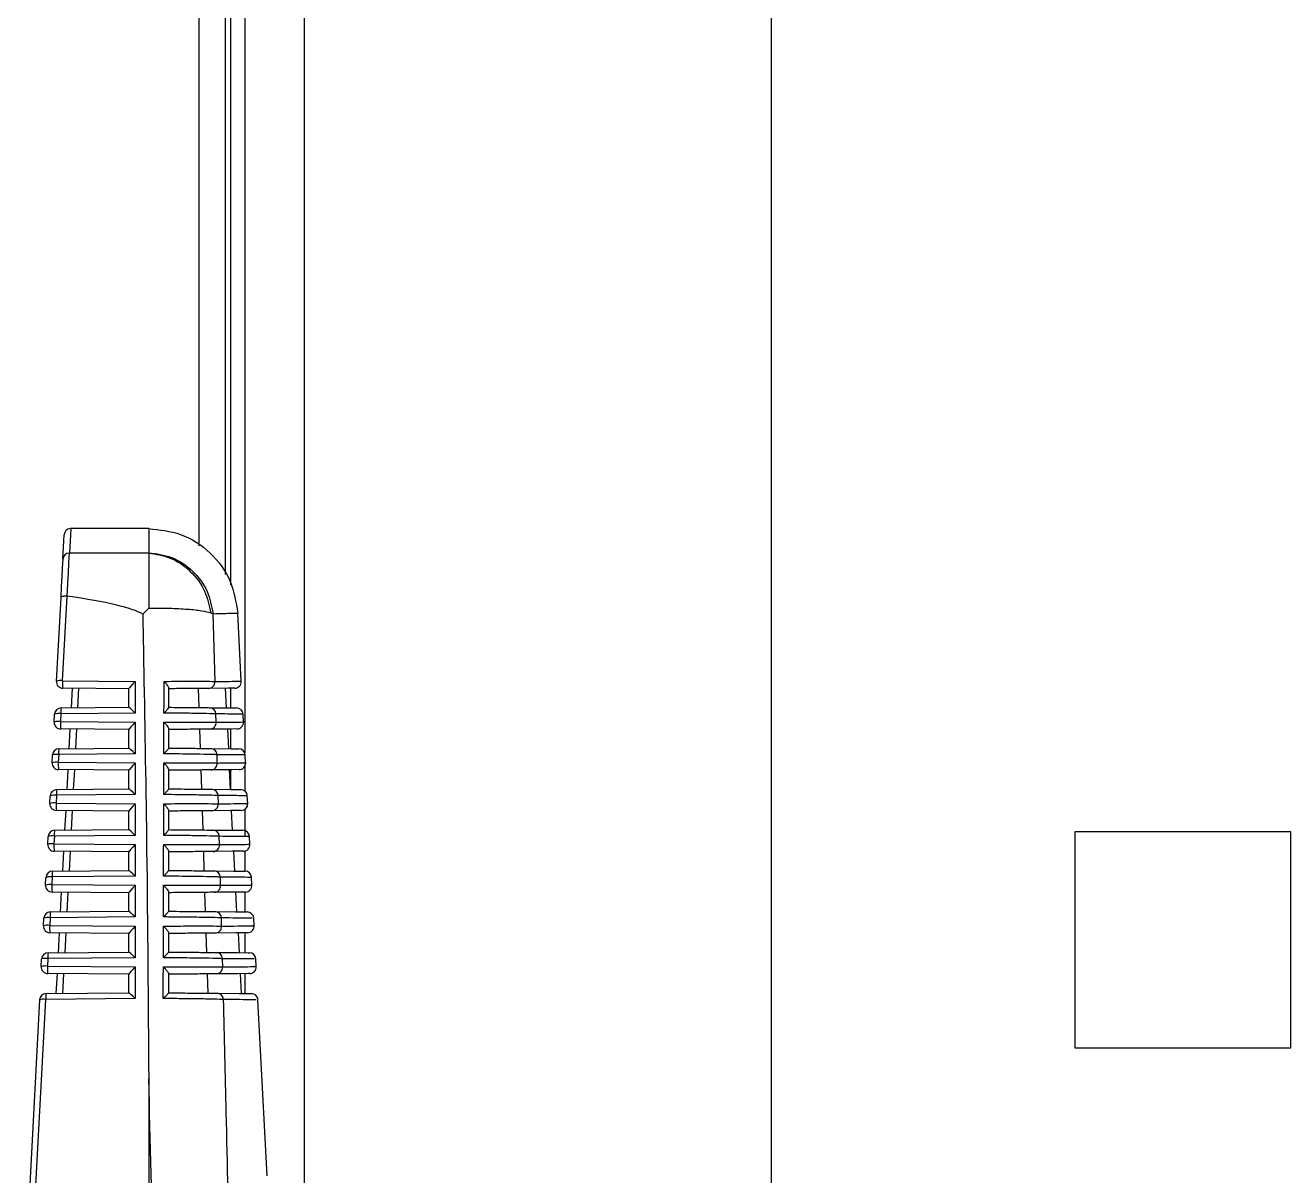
# Model space of a CAD drawing. Extents: x 7 to 135, y 1 to 99.
# Drawn here: x 98.144 to 100.067, y 49.351 to 51.1 of the extents above; entities that cross this region are included whole.
import ezdxf

# ---------------------------------------------------------------- set-up
doc = ezdxf.new("R2010")
doc.units = 0
doc.header["$MEASUREMENT"] = 0
doc.layers.add('OBJECT', color=7, linetype='CONTINUOUS')

msp = doc.modelspace()

# ---------------------------------------------------------------- linework, layer by layer
at = {"layer": 'OBJECT'}
for p, q in [((98.4081, 54.91), (98.4081, 50.3086)), ((98.4481, 54.91), (98.4481, 50.2653)), ((98.4781, 54.82), (98.4781, 49.9945)), ((98.5681, 54.82), (98.5681, 48.475)), ((98.4569, 50.2497), (98.4569, 54.466)), ((99.2781, 44.4974), (99.2781, 53.47)), ((98.3324, 50.335), (98.2134, 50.335)), ((98.332, 50.2979), (98.2114, 50.2979)), ((98.332, 50.2984), (98.332, 50.2979)), ((98.1983, 50.23), (98.1916, 50.103)), ((98.2011, 50.1037), (98.2079, 50.2324)), ((98.2079, 50.2324), (98.2082, 50.2324)), ((98.332, 50.2142), (98.3229, 50.2051)), ((98.4264, 50.207), (98.4297, 50.2056)), ((98.4327, 50.1027), (98.4297, 50.2056)), ((98.4727, 50.103), (98.4672, 50.207)), ((98.2011, 50.1037), (98.3114, 50.1028)), ((98.302, 50.0916), (98.2015, 50.0925)), ((98.2145, 50.0626), (98.2161, 50.0924)), ((98.2255, 50.0923), (98.224, 50.0627)), ((98.302, 50.0634), (98.302, 50.0918)), ((98.3114, 50.1028), (98.3114, 50.0547)), ((98.362, 50.0928), (98.362, 50.0631)), ((98.4086, 50.063), (98.4076, 50.092)), ((98.4482, 50.0924), (98.4498, 50.0626)), ((98.4569, 50.0625), (98.4569, 50.0925)), ((98.1883, 50.0411), (98.189, 50.053)), ((98.1984, 50.0537), (98.1978, 50.0417)), ((98.3114, 50.0547), (98.1984, 50.0537)), ((98.1989, 50.0625), (98.302, 50.0634)), ((98.4344, 50.0407), (98.4341, 50.0534)), ((98.4759, 50.0411), (98.4753, 50.053)), ((98.1978, 50.0417), (98.3114, 50.0408)), ((98.302, 50.0296), (98.1982, 50.0305)), ((98.2112, 50.0006), (98.2128, 50.0304)), ((98.2222, 50.0303), (98.2207, 50.0007)), ((98.302, 50.0014), (98.302, 50.0298)), ((98.3114, 50.0408), (98.3114, 49.9927)), ((98.362, 50.0308), (98.362, 50.0011)), ((98.4105, 50.0009), (98.4096, 50.03)), ((98.4515, 50.0304), (98.453, 50.0006)), ((98.4569, 50.0005), (98.4569, 50.0305)), ((98.1851, 49.9791), (98.1857, 49.991)), ((98.1952, 49.9917), (98.1945, 49.9798)), ((98.3114, 49.9927), (98.1952, 49.9917)), ((98.1956, 50.0004), (98.302, 50.0014)), ((98.4361, 49.9787), (98.4358, 49.9913)), ((98.4792, 49.9791), (98.4785, 49.991)), ((98.1945, 49.9798), (98.3114, 49.9788)), ((98.3114, 49.9788), (98.3114, 49.9307)), ((98.4781, 49.9741), (98.4781, 49.9362)), ((98.302, 49.9676), (98.195, 49.9686)), ((98.208, 49.9386), (98.2095, 49.9684)), ((98.219, 49.9683), (98.2174, 49.9386)), ((98.302, 49.9394), (98.302, 49.9678)), ((98.362, 49.9687), (98.362, 49.9392)), ((98.4125, 49.9389), (98.4116, 49.9681)), ((98.4563, 49.9384), (98.4547, 49.9686)), ((98.4569, 49.9385), (98.4569, 49.9685)), ((98.1923, 49.9384), (98.302, 49.9394)), ((98.1818, 49.9171), (98.1824, 49.9289)), ((98.1919, 49.9296), (98.1913, 49.9178)), ((98.1913, 49.9178), (98.3114, 49.9168)), ((98.3114, 49.9307), (98.1919, 49.9296)), ((98.3114, 49.9168), (98.3114, 49.8687)), ((98.4378, 49.9167), (98.4375, 49.9293)), ((98.4824, 49.9172), (98.4818, 49.929)), ((98.302, 49.9056), (98.1917, 49.9066)), ((98.2047, 49.8765), (98.2063, 49.9065)), ((98.2157, 49.9064), (98.2141, 49.8766)), ((98.302, 49.8774), (98.302, 49.9058)), ((98.362, 49.9066), (98.362, 49.8772)), ((98.4145, 49.8769), (98.4135, 49.9061)), ((98.4595, 49.8763), (98.458, 49.9066)), ((98.4781, 49.9084), (98.4781, 49.867)), ((98.1891, 49.8764), (98.302, 49.8774)), ((98.1785, 49.8551), (98.1792, 49.8669)), ((98.1886, 49.8676), (98.188, 49.8558)), ((98.188, 49.8558), (98.3114, 49.8548)), ((98.3114, 49.8687), (98.1886, 49.8676)), ((98.4395, 49.8547), (98.4392, 49.8673)), ((98.4857, 49.8552), (98.485, 49.867)), ((100.0671, 49.874), (99.7391, 49.874)), ((99.7391, 49.874), (99.7391, 49.546)), ((100.0671, 49.546), (100.0671, 49.874)), ((98.302, 49.8436), (98.1884, 49.8446)), ((98.2014, 49.8145), (98.203, 49.8445)), ((98.2124, 49.8444), (98.2109, 49.8146)), ((98.302, 49.8154), (98.302, 49.8438)), ((98.3114, 49.8548), (98.3114, 49.8067)), ((98.362, 49.8445), (98.362, 49.8152)), ((98.4164, 49.8149), (98.4155, 49.8441)), ((98.4628, 49.8143), (98.4612, 49.8447)), ((98.4781, 49.8449), (98.4781, 49.8144)), ((98.1753, 49.7932), (98.1759, 49.8049)), ((98.1853, 49.8056), (98.1847, 49.7939)), ((98.3114, 49.8067), (98.1853, 49.8056)), ((98.1858, 49.8144), (98.302, 49.8154)), ((98.4411, 49.7928), (98.4408, 49.8053)), ((98.4889, 49.7933), (98.4883, 49.805)), ((98.1847, 49.7939), (98.3114, 49.7928)), ((98.302, 49.7816), (98.1852, 49.7826)), ((98.1981, 49.7525), (98.1997, 49.7825)), ((98.2092, 49.7824), (98.2076, 49.7525)), ((98.302, 49.7534), (98.302, 49.7818)), ((98.3114, 49.7928), (98.3114, 49.7447)), ((98.362, 49.7825), (98.362, 49.7532)), ((98.4183, 49.7529), (98.4174, 49.7821)), ((98.4661, 49.7523), (98.4645, 49.7827)), ((98.4781, 49.7826), (98.4781, 49.7524)), ((98.172, 49.7312), (98.1726, 49.7429)), ((98.1821, 49.7435), (98.1815, 49.7319)), ((98.3114, 49.7447), (98.1821, 49.7435)), ((98.1825, 49.7523), (98.302, 49.7534)), ((98.4428, 49.7308), (98.4424, 49.7433)), ((98.4921, 49.7313), (98.4915, 49.743)), ((98.1815, 49.7319), (98.3114, 49.7308)), ((98.302, 49.7196), (98.1819, 49.7207)), ((98.1949, 49.6904), (98.1965, 49.7205)), ((98.2059, 49.7205), (98.2043, 49.6905)), ((98.3114, 49.7308), (98.3114, 49.6827)), ((98.362, 49.7204), (98.362, 49.6913)), ((98.4677, 49.7205), (98.4693, 49.6904)), ((98.4781, 49.7206), (98.4781, 49.6904)), ((98.302, 49.6914), (98.302, 49.7198)), ((98.4203, 49.6909), (98.4194, 49.7201)), ((98.3114, 49.6827), (98.1788, 49.6815)), ((98.1792, 49.6903), (98.302, 49.6914)), ((98.1687, 49.6692), (98.1693, 49.6808)), ((98.1788, 49.6815), (98.1782, 49.6699)), ((98.1782, 49.6699), (98.3114, 49.6688)), ((98.3114, 49.6688), (98.3114, 49.6207)), ((98.4444, 49.6688), (98.444, 49.6813)), ((98.4954, 49.6693), (98.4948, 49.681)), ((98.302, 49.6576), (98.1786, 49.6587)), ((98.1916, 49.6284), (98.1932, 49.6586)), ((98.2026, 49.6585), (98.201, 49.6285)), ((98.302, 49.6294), (98.302, 49.6578)), ((98.362, 49.6584), (98.362, 49.6293)), ((98.4222, 49.6288), (98.4213, 49.6581)), ((98.471, 49.6586), (98.4726, 49.6284)), ((98.4781, 49.6586), (98.4781, 49.6284)), ((98.176, 49.6283), (98.302, 49.6294)), ((98.1661, 49.6188), (98.1445, 49.21)), ((98.1539, 49.211), (98.1755, 49.6195)), ((98.3114, 49.6207), (98.1755, 49.6195)), ((98.5121, 49.3514), (98.498, 49.619)), ((99.7391, 49.546), (100.0671, 49.546)), ((98.332, 49.4986), (98.332, 49.2101))]:
    msp.add_line(p, q, dxfattribs=at)
at = {"layer": 'OBJECT', "flags": 128}
for points in [[(98.2014, 50.2886), (98.2029, 50.3163), (98.2034, 50.3255)], [(98.2134, 50.335), (98.2129, 50.3257), (98.2114, 50.2979)], [(98.2082, 50.2324), (98.2092, 50.2516), (98.21, 50.2682), (98.2106, 50.2818), (98.2111, 50.2918), (98.2114, 50.2979)], [(98.2014, 50.2886), (98.2011, 50.2832), (98.2007, 50.2742), (98.2, 50.2621), (98.1992, 50.2472), (98.1983, 50.23)], [(98.4628, 50.0925), (98.4628, 50.0925), (98.4528, 50.0924), (98.423, 50.0922)], [(98.4243, 50.0628), (98.4551, 50.0626), (98.4654, 50.0625)], [(98.466, 50.0305), (98.466, 50.0305), (98.4557, 50.0304), (98.4247, 50.0302)], [(98.4261, 50.0008), (98.458, 50.0005), (98.4686, 50.0004)], [(98.4693, 49.9686), (98.4693, 49.9686), (98.4585, 49.9685), (98.4264, 49.9682)], [(98.4278, 49.9388), (98.456, 49.9386), (98.4701, 49.9384), (98.4719, 49.9384)], [(98.4725, 49.9066), (98.4707, 49.9066), (98.4565, 49.9064), (98.4281, 49.9062)], [(98.4295, 49.8768), (98.4587, 49.8765), (98.4733, 49.8764), (98.4751, 49.8764)], [(98.4758, 49.8446), (98.4739, 49.8446), (98.4592, 49.8445), (98.4298, 49.8442)], [(98.4311, 49.8148), (98.4613, 49.8145), (98.4765, 49.8144), (98.4784, 49.8144)], [(98.479, 49.7826), (98.4771, 49.7826), (98.4619, 49.7825), (98.4315, 49.7822)], [(98.4328, 49.7528), (98.464, 49.7525), (98.4797, 49.7523), (98.4816, 49.7523)], [(98.4823, 49.7207), (98.4803, 49.7207), (98.4645, 49.7205), (98.4331, 49.7202)], [(98.4344, 49.6907), (98.4667, 49.6905), (98.4829, 49.6903), (98.4849, 49.6903)], [(98.4855, 49.6587), (98.4835, 49.6587), (98.4672, 49.6585), (98.4347, 49.6583)], [(98.4359, 49.6287), (98.4693, 49.6284), (98.486, 49.6283), (98.4881, 49.6283)]]:
    msp.add_lwpolyline(points, dxfattribs=at)
at = {"layer": 'OBJECT'}
for centre, radius, start, end in [((98.2134, 50.325), 0.01, 93.5738, 176.9774), ((98.2113, 50.288), 0.00991, 89.4419, 176.5319), ((98.1978, 50.0836), 0.0204, 80.7212, 107.6116), ((98.2016, 50.1025), 0.01, 176.9774, 269.5), ((98.2555, 50.1002), 0.0545, 176.3176, 188.1334), ((98.4228, 50.1021), 0.00992, 271.0588, 3.4991), ((98.4627, 50.1025), 0.01, 270.5, 3.0138), ((98.199, 50.0525), 0.01, 90.5, 176.9774), ((98.1952, 50.0336), 0.0204, 80.7187, 107.6212), ((98.2394, 50.0561), 0.041, 171.0078, 183.3094), ((98.4242, 50.0529), 0.0099, 2.4173, 88.9945), ((98.4653, 50.0525), 0.01, 3.243, 89.5), ((98.1945, 50.0216), 0.0204, 80.717, 107.6229), ((98.1983, 50.0405), 0.01, 176.9774, 269.5), ((98.2522, 50.0382), 0.0545, 176.3187, 188.132), ((98.4245, 50.0401), 0.00992, 271.078, 3.5178), ((98.4659, 50.0405), 0.01, 270.5, 3.3196), ((98.1957, 49.9904), 0.01, 90.5, 176.9774), ((98.1919, 49.9715), 0.0204, 80.7187, 107.6212), ((98.2361, 49.994), 0.041, 170.9923, 183.3176), ((98.4259, 49.9909), 0.00989, 2.3913, 88.9789), ((98.4686, 49.9904), 0.01, 3.6197, 89.5), ((98.1913, 49.9596), 0.0204, 80.7355, 107.6044), ((98.1951, 49.9786), 0.01, 176.9774, 269.5), ((98.249, 49.9763), 0.0545, 176.3208, 188.1359), ((98.4262, 49.9781), 0.00991, 271.0973, 3.5365), ((98.4692, 49.9786), 0.01, 270.5, 3.6897), ((98.1924, 49.9284), 0.01, 90.5, 176.9774), ((98.2328, 49.932), 0.041, 170.9979, 183.312), ((98.4276, 49.9289), 0.00989, 2.3689, 88.9598), ((98.4718, 49.9284), 0.01, 3.9957, 89.5), ((98.188, 49.8977), 0.0204, 80.72, 107.6133), ((98.1918, 49.9166), 0.01, 176.9774, 269.5), ((98.1886, 49.9095), 0.0204, 80.7229, 107.6098), ((98.2457, 49.9143), 0.0545, 176.3206, 188.1364), ((98.4279, 49.9161), 0.00991, 271.1216, 3.5536), ((98.4724, 49.9166), 0.01, 270.5, 4.0714), ((98.1891, 49.8664), 0.01, 90.5, 176.9774), ((98.2295, 49.87), 0.041, 170.9973, 183.3123), ((98.4293, 49.8669), 0.00988, 2.3512, 88.9393), ((98.4751, 49.8664), 0.01, 4.3711, 89.5), ((98.1847, 49.8357), 0.0204, 80.717, 107.6229), ((98.1885, 49.8546), 0.01, 176.9774, 269.5), ((98.1853, 49.8475), 0.0204, 80.7325, 107.6078), ((98.2424, 49.8523), 0.0545, 176.3187, 188.132), ((98.4757, 49.8546), 0.01, 270.5, 4.4464), ((98.4296, 49.8541), 0.00991, 271.1444, 3.5723), ((98.1859, 49.8044), 0.01, 90.5, 176.9774), ((98.1821, 49.7855), 0.0204, 80.7171, 107.6233), ((98.2263, 49.8079), 0.041, 171.001, 183.3086), ((98.4309, 49.8049), 0.00988, 2.3287, 88.9202), ((98.4783, 49.8044), 0.01, 4.7459, 89.5), ((98.1852, 49.7926), 0.01, 176.9774, 269.5), ((98.1814, 49.7737), 0.0204, 80.7337, 107.6061), ((98.2391, 49.7904), 0.0545, 176.3178, 188.1329), ((98.4313, 49.7921), 0.00991, 271.1702, 3.5845), ((98.4789, 49.7926), 0.01, 270.5, 4.7997), ((98.1826, 49.7423), 0.01, 90.5, 176.9774), ((98.1788, 49.7234), 0.0204, 80.717, 107.6229), ((98.223, 49.7459), 0.041, 170.996, 183.3215), ((98.4326, 49.7429), 0.00988, 2.3077, 88.9031), ((98.4816, 49.7423), 0.01, 5.1202, 89.5), ((98.1782, 49.7118), 0.0204, 80.7187, 107.6212), ((98.182, 49.7307), 0.01, 176.9774, 269.5), ((98.2359, 49.7284), 0.0545, 176.3206, 188.1364), ((98.4329, 49.7301), 0.0099, 271.1864, 3.6099), ((98.4822, 49.7307), 0.01, 270.5, 5.1668), ((98.1793, 49.6803), 0.01, 90.5, 176.9774), ((98.1755, 49.6614), 0.0204, 80.7212, 107.6116), ((98.2197, 49.6839), 0.041, 170.9956, 183.322), ((98.4342, 49.6809), 0.00987, 2.2852, 88.8804), ((98.4848, 49.6803), 0.01, 5.4939, 89.5), ((98.1749, 49.6498), 0.0204, 80.7157, 107.6246), ((98.1787, 49.6687), 0.01, 176.9774, 269.5), ((98.2326, 49.6664), 0.0545, 176.3211, 188.1357), ((98.4345, 49.6682), 0.0099, 271.2081, 3.6297), ((98.4854, 49.6687), 0.01, 270.5, 5.5678), ((98.176, 49.6183), 0.01, 90.5, 176.9774), ((98.2164, 49.6219), 0.0409, 170.9949, 183.3223), ((98.4358, 49.6189), 0.00987, 2.2626, 88.8648), ((98.4881, 49.6183), 0.01, 5.8671, 89.5), ((98.1722, 49.5993), 0.0204, 80.7337, 107.6061)]:
    msp.add_arc(centre, radius, start, end, dxfattribs=at)
for centre, major_axis, ratio, start_param, end_param in [((96.0422, 50.1799), (2.2897, 0.0147), 0.052015, 0.088802, 0.329915), ((98.312, 50.1015), (0.00996, 0.00988), 0.087934, 1.536206, 3.054643), ((98.312, 50.0535), (0.00999, -0.00991), 0.035372, 1.658206, 3.106542), ((98.312, 50.0395), (0.00996, 0.00988), 0.087934, 1.536206, 3.054643), ((98.312, 49.9915), (0.00999, -0.00991), 0.035372, 1.658206, 3.106542), ((98.312, 49.9775), (0.00996, 0.00988), 0.087934, 1.536206, 3.054643), ((98.312, 49.9295), (0.00999, -0.00991), 0.035372, 1.658206, 3.106542), ((98.312, 49.9155), (0.00996, 0.00988), 0.087934, 1.536206, 3.054643), ((98.312, 49.8675), (0.00999, -0.00991), 0.035372, 1.658206, 3.106542), ((98.312, 49.8535), (0.00996, 0.00988), 0.087934, 1.536206, 3.054643), ((98.312, 49.8055), (0.00999, -0.00991), 0.035372, 1.658206, 3.106542), ((98.312, 49.7915), (0.00996, 0.00988), 0.087934, 1.536206, 3.054643), ((98.312, 49.7435), (0.00999, -0.00991), 0.035372, 1.658206, 3.106542), ((98.312, 49.7295), (0.00996, 0.00988), 0.087934, 1.536206, 3.054643), ((98.312, 49.6815), (0.00999, -0.00991), 0.035372, 1.658206, 3.106542), ((98.312, 49.6675), (0.00996, 0.00988), 0.087934, 1.536206, 3.054643), ((98.312, 49.6195), (0.00999, -0.00991), 0.035372, 1.658206, 3.106542), ((96.2695, 45.1917), (0, 19.0675), 0.111038, 4.924724, 4.940236)]:
    msp.add_ellipse(centre, major_axis=major_axis, ratio=ratio, start_param=start_param, end_param=end_param, dxfattribs=at)
for points, knots in [([(98.332, 50.335), (98.332, 50.3335), (98.332, 50.3304), (98.332, 50.3091), (98.332, 50.2984)], [0, 0, 0, 0, 0.5, 1, 1, 1, 1]), ([(98.332, 50.335), (98.3485, 50.3332), (98.3828, 50.3296), (98.4274, 50.3001), (98.4592, 50.2571), (98.4646, 50.223), (98.4672, 50.2066)], [0, 0, 0, 0, 0.240772, 0.499999, 0.759228, 1, 1, 1, 1]), ([(98.332, 50.2984), (98.3437, 50.2968), (98.368, 50.2935), (98.3998, 50.2721), (98.4229, 50.2414), (98.4275, 50.2173), (98.4297, 50.2056)], [0, 0, 0, 0, 0.24117, 0.499999, 0.758832, 1, 1, 1, 1]), ([(98.332, 50.2979), (98.332, 50.2951), (98.332, 50.2894), (98.332, 50.2702), (98.332, 50.2451), (98.332, 50.2245), (98.332, 50.2142)], [0, 0, 0, 0, 0.249997, 0.5, 0.749997, 1, 1, 1, 1]), ([(98.332, 50.2979), (98.3431, 50.2962), (98.3661, 50.2926), (98.3965, 50.2715), (98.4189, 50.2417), (98.4239, 50.2183), (98.4264, 50.207)], [0, 0, 0, 0, 0.241561, 0.500001, 0.75844, 1, 1, 1, 1]), ([(98.2079, 50.2324), (98.2068, 50.2324), (98.2046, 50.2324), (98.2017, 50.232), (98.1995, 50.2314), (98.1985, 50.2307), (98.1983, 50.2302), (98.1983, 50.23), (98.1983, 50.23)], [0, 0, 0, 0, 0.219292, 0.438494, 0.659229, 0.882999, 0.985847, 1, 1, 1, 1]), ([(98.3229, 50.2051), (98.323, 50.1994), (98.3235, 50.171), (98.3257, 50.0516), (98.3297, 49.8218), (98.3312, 49.6147), (98.332, 49.4986)], [0, 0, 0, 0, 0.024147, 0.120738, 0.507103, 1, 1, 1, 1]), ([(98.332, 50.2142), (98.3427, 50.2142), (98.364, 50.2142), (98.3917, 50.2127), (98.414, 50.2104), (98.4223, 50.2081), (98.4264, 50.207)], [0, 0, 0, 0, 0.25, 0.499999, 0.75, 1, 1, 1, 1]), ([(98.4297, 50.2056), (98.4406, 50.2059), (98.4625, 50.2065), (98.4656, 50.2066), (98.4672, 50.2066)], [0, 0, 0, 0, 0.496375, 1, 1, 1, 1]), ([(98.3552, 50.0547), (98.3552, 50.0613), (98.3552, 50.0773), (98.3553, 50.0934), (98.3553, 50.1028)], [0, 0, 0, 0, 0.41232, 1, 1, 1, 1]), ([(98.3553, 50.1028), (98.3575, 50.1028), (98.366, 50.1029), (98.3859, 50.103), (98.4111, 50.103), (98.427, 50.1029), (98.4314, 50.1027), (98.4327, 50.1027)], [0, 0, 0, 0, 0.057678, 0.219414, 0.543376, 0.867764, 1, 1, 1, 1]), ([(98.3553, 50.1028), (98.3553, 50.1028), (98.3557, 50.1024), (98.3573, 50.1007), (98.3596, 50.098), (98.3616, 50.0948), (98.3619, 50.0935), (98.362, 50.0928)], [0, 0, 0, 0, 0.008627, 0.099964, 0.471208, 0.763076, 1, 1, 1, 1]), ([(98.423, 50.0922), (98.4194, 50.0921), (98.4122, 50.0921), (98.3893, 50.0919), (98.3703, 50.0917), (98.362, 50.0916)], [0, 0, 0, 0, 0.361188, 0.722455, 1, 1, 1, 1]), ([(98.4327, 50.1027), (98.4339, 50.1027), (98.4401, 50.1027), (98.4634, 50.1029), (98.4685, 50.103), (98.4726, 50.103)], [0, 0, 0, 0, 0.0475913, 0.2379862, 1, 1, 1, 1]), ([(98.362, 50.0631), (98.3619, 50.0627), (98.3616, 50.0619), (98.3596, 50.0593), (98.3572, 50.0567), (98.3555, 50.0551), (98.3552, 50.0547), (98.3552, 50.0547)], [0, 0, 0, 0, 0.2294396, 0.5216163, 0.9054698, 0.9917184, 1, 1, 1, 1]), ([(98.4341, 50.0534), (98.4324, 50.0534), (98.4276, 50.0537), (98.4098, 50.054), (98.3845, 50.0544), (98.3651, 50.0546), (98.3574, 50.0547), (98.3552, 50.0547)], [0, 0, 0, 0, 0.16013, 0.482999, 0.805363, 0.942121, 1, 1, 1, 1]), ([(98.362, 50.0634), (98.3726, 50.0633), (98.394, 50.0631), (98.4154, 50.0629), (98.4215, 50.0629), (98.4243, 50.0628)], [0, 0, 0, 0, 0.352892, 0.705727, 1, 1, 1, 1]), ([(98.475, 50.053), (98.4734, 50.053), (98.4702, 50.053), (98.4462, 50.0532), (98.4341, 50.0534)], [0, 0, 0, 0, 0.493111, 1, 1, 1, 1]), ([(98.355, 49.9927), (98.355, 49.9993), (98.3551, 50.0153), (98.3551, 50.0314), (98.3551, 50.0408)], [0, 0, 0, 0, 0.412352, 1, 1, 1, 1]), ([(98.3551, 50.0408), (98.3574, 50.0408), (98.366, 50.0409), (98.3861, 50.041), (98.4117, 50.041), (98.4284, 50.0409), (98.433, 50.0407), (98.4344, 50.0407)], [0, 0, 0, 0, 0.057938, 0.217496, 0.537031, 0.856976, 1, 1, 1, 1]), ([(98.3551, 50.0408), (98.3552, 50.0408), (98.3556, 50.0403), (98.3573, 50.0386), (98.3597, 50.0358), (98.3616, 50.0327), (98.3619, 50.0314), (98.362, 50.0308)], [0, 0, 0, 0, 0.0085547, 0.1229269, 0.4857848, 0.7693019, 1, 1, 1, 1]), ([(98.4247, 50.0302), (98.4211, 50.0301), (98.4139, 50.0301), (98.3905, 50.0299), (98.3708, 50.0297), (98.362, 50.0296)], [0, 0, 0, 0, 0.355594, 0.711271, 1, 1, 1, 1]), ([(98.4344, 50.0407), (98.4357, 50.0407), (98.442, 50.0408), (98.4647, 50.041), (98.4809, 50.0411), (98.4757, 50.0411), (98.4756, 50.0411)], [0, 0, 0, 0, 0.046685, 0.233452, 0.982381, 1, 1, 1, 1]), ([(98.362, 50.0011), (98.3619, 50.0008), (98.3616, 50), (98.3596, 49.9975), (98.3572, 49.9949), (98.3555, 49.9932), (98.355, 49.9927), (98.355, 49.9927)], [0, 0, 0, 0, 0.223274, 0.506284, 0.880313, 0.991816, 1, 1, 1, 1]), ([(98.4358, 49.9913), (98.4341, 49.9914), (98.4292, 49.9916), (98.4114, 49.992), (98.3856, 49.9924), (98.3656, 49.9926), (98.3573, 49.9927), (98.355, 49.9927)], [0, 0, 0, 0, 0.158036, 0.476678, 0.794818, 0.94186, 1, 1, 1, 1]), ([(98.362, 50.0014), (98.3727, 50.0013), (98.3943, 50.0011), (98.4166, 50.0009), (98.4231, 50.0008), (98.4261, 50.0008)], [0, 0, 0, 0, 0.34753, 0.695, 1, 1, 1, 1]), ([(98.4779, 49.991), (98.4765, 49.991), (98.4735, 49.991), (98.4486, 49.9912), (98.4358, 49.9913)], [0, 0, 0, 0, 0.483866, 1, 1, 1, 1]), ([(98.3548, 49.9307), (98.3549, 49.9373), (98.3549, 49.9533), (98.355, 49.9694), (98.355, 49.9788)], [0, 0, 0, 0, 0.412396, 1, 1, 1, 1]), ([(98.355, 49.9788), (98.3573, 49.9788), (98.366, 49.9789), (98.3863, 49.979), (98.4122, 49.979), (98.4297, 49.9789), (98.4345, 49.9788), (98.4361, 49.9787)], [0, 0, 0, 0, 0.0582017, 0.2156906, 0.5310154, 0.8467419, 1, 1, 1, 1]), ([(98.355, 49.9788), (98.355, 49.9788), (98.3555, 49.9782), (98.3573, 49.9764), (98.3597, 49.9736), (98.3616, 49.9705), (98.3619, 49.9693), (98.362, 49.9687)], [0, 0, 0, 0, 0.008485, 0.145066, 0.499716, 0.775211, 1, 1, 1, 1]), ([(98.4361, 49.9787), (98.4374, 49.9787), (98.4439, 49.9788), (98.467, 49.979), (98.4839, 49.9791), (98.4787, 49.9791), (98.4784, 49.9791)], [0, 0, 0, 0, 0.045814, 0.229094, 0.964032, 1, 1, 1, 1]), ([(98.4264, 49.9682), (98.4228, 49.9682), (98.4155, 49.9681), (98.3917, 49.9679), (98.3713, 49.9677), (98.362, 49.9676)], [0, 0, 0, 0, 0.350317, 0.700708, 1, 1, 1, 1]), ([(98.362, 49.9392), (98.3619, 49.9388), (98.3616, 49.9381), (98.3597, 49.9357), (98.3572, 49.9331), (98.3554, 49.9313), (98.3549, 49.9307), (98.3548, 49.9307)], [0, 0, 0, 0, 0.217441, 0.491743, 0.85615, 0.991879, 1, 1, 1, 1]), ([(98.362, 49.9394), (98.3728, 49.9393), (98.3946, 49.9391), (98.4177, 49.9389), (98.4245, 49.9388), (98.4278, 49.9388)], [0, 0, 0, 0, 0.342463, 0.684874, 1, 1, 1, 1]), ([(98.3547, 49.8687), (98.3547, 49.8753), (98.3547, 49.8913), (98.3548, 49.9074), (98.3548, 49.9168)], [0, 0, 0, 0, 0.412433, 1, 1, 1, 1]), ([(98.4375, 49.9293), (98.4358, 49.9294), (98.4308, 49.9296), (98.4129, 49.93), (98.3866, 49.9304), (98.366, 49.9306), (98.3572, 49.9307), (98.3548, 49.9307)], [0, 0, 0, 0, 0.1560411, 0.4706595, 0.7847814, 0.941593, 1, 1, 1, 1]), ([(98.3548, 49.9168), (98.3572, 49.9168), (98.366, 49.9169), (98.3865, 49.917), (98.4127, 49.917), (98.4309, 49.9169), (98.4361, 49.9168), (98.4378, 49.9167)], [0, 0, 0, 0, 0.058464, 0.213982, 0.525307, 0.837023, 1, 1, 1, 1]), ([(98.3548, 49.9168), (98.3548, 49.9168), (98.3555, 49.9161), (98.3573, 49.9142), (98.3597, 49.9114), (98.3616, 49.9084), (98.3619, 49.9072), (98.362, 49.9066)], [0, 0, 0, 0, 0.00832, 0.166407, 0.512968, 0.78086, 1, 1, 1, 1]), ([(98.4807, 49.9289), (98.4795, 49.929), (98.4768, 49.929), (98.451, 49.9292), (98.4375, 49.9293)], [0, 0, 0, 0, 0.474955, 1, 1, 1, 1]), ([(98.4378, 49.9167), (98.4391, 49.9167), (98.4457, 49.9168), (98.4693, 49.917), (98.487, 49.9172), (98.4816, 49.9171), (98.4813, 49.9171)], [0, 0, 0, 0, 0.044973, 0.224893, 0.94635, 1, 1, 1, 1]), ([(98.4281, 49.9062), (98.4244, 49.9062), (98.417, 49.9061), (98.3928, 49.9059), (98.3719, 49.9057), (98.362, 49.9056)], [0, 0, 0, 0, 0.345327, 0.690726, 1, 1, 1, 1]), ([(98.362, 49.8772), (98.3619, 49.8769), (98.3616, 49.8762), (98.3597, 49.8738), (98.3572, 49.8712), (98.3553, 49.8693), (98.3547, 49.8687), (98.3547, 49.8687)], [0, 0, 0, 0, 0.211947, 0.477979, 0.832969, 0.991961, 1, 1, 1, 1]), ([(98.362, 49.8774), (98.3729, 49.8773), (98.3949, 49.8771), (98.4189, 49.8769), (98.426, 49.8768), (98.4295, 49.8768)], [0, 0, 0, 0, 0.3376748, 0.6752947, 1, 1, 1, 1]), ([(98.4392, 49.8673), (98.4375, 49.8674), (98.4324, 49.8676), (98.4144, 49.868), (98.3876, 49.8684), (98.3665, 49.8686), (98.3571, 49.8687), (98.3547, 49.8687)], [0, 0, 0, 0, 0.154143, 0.464927, 0.775223, 0.941323, 1, 1, 1, 1]), ([(98.3547, 49.8548), (98.3571, 49.8548), (98.366, 49.8549), (98.3867, 49.855), (98.4132, 49.855), (98.4322, 49.8549), (98.4376, 49.8548), (98.4395, 49.8547)], [0, 0, 0, 0, 0.058732, 0.212375, 0.519886, 0.827777, 1, 1, 1, 1]), ([(98.4836, 49.8669), (98.4825, 49.8669), (98.4801, 49.867), (98.4534, 49.8672), (98.4392, 49.8673)], [0, 0, 0, 0, 0.466363, 1, 1, 1, 1]), ([(98.4395, 49.8547), (98.4408, 49.8548), (98.4475, 49.8548), (98.4716, 49.855), (98.49, 49.8552), (98.4846, 49.8551), (98.4841, 49.8551)], [0, 0, 0, 0, 0.0441632, 0.2208413, 0.9292949, 1, 1, 1, 1]), ([(98.3545, 49.8067), (98.3545, 49.8133), (98.3546, 49.8293), (98.3546, 49.8454), (98.3547, 49.8548)], [0, 0, 0, 0, 0.4124703, 1, 1, 1, 1]), ([(98.3547, 49.8548), (98.3547, 49.8548), (98.3554, 49.8541), (98.3573, 49.8521), (98.3598, 49.8492), (98.3616, 49.8463), (98.3619, 49.8451), (98.362, 49.8445)], [0, 0, 0, 0, 0.0082134, 0.1869885, 0.5256305, 0.7861704, 1, 1, 1, 1]), ([(98.4298, 49.8442), (98.4261, 49.8442), (98.4186, 49.8441), (98.394, 49.8439), (98.3724, 49.8437), (98.362, 49.8436)], [0, 0, 0, 0, 0.340601, 0.681277, 1, 1, 1, 1]), ([(98.362, 49.8152), (98.3619, 49.8149), (98.3616, 49.8143), (98.3597, 49.812), (98.3572, 49.8094), (98.3553, 49.8074), (98.3546, 49.8067), (98.3545, 49.8067)], [0, 0, 0, 0, 0.206742, 0.464935, 0.810705, 0.992039, 1, 1, 1, 1]), ([(98.4408, 49.8053), (98.4391, 49.8054), (98.434, 49.8056), (98.4158, 49.806), (98.3887, 49.8064), (98.3669, 49.8066), (98.357, 49.8067), (98.3545, 49.8067)], [0, 0, 0, 0, 0.152332, 0.45946, 0.766108, 0.941052, 1, 1, 1, 1]), ([(98.362, 49.8154), (98.373, 49.8153), (98.3952, 49.8151), (98.42, 49.8149), (98.4274, 49.8148), (98.4311, 49.8148)], [0, 0, 0, 0, 0.333135, 0.666223, 1, 1, 1, 1]), ([(98.4865, 49.8049), (98.4855, 49.8049), (98.4835, 49.8049), (98.4558, 49.8052), (98.4408, 49.8053)], [0, 0, 0, 0, 0.4580721, 1, 1, 1, 1]), ([(98.3544, 49.7447), (98.3544, 49.7513), (98.3544, 49.7673), (98.3545, 49.7834), (98.3545, 49.7928)], [0, 0, 0, 0, 0.412495, 1, 1, 1, 1]), ([(98.3545, 49.7928), (98.357, 49.7928), (98.3659, 49.7929), (98.3868, 49.793), (98.4137, 49.7931), (98.4334, 49.793), (98.439, 49.7928), (98.4411, 49.7928)], [0, 0, 0, 0, 0.059002, 0.210855, 0.514733, 0.818978, 1, 1, 1, 1]), ([(98.3545, 49.7928), (98.3545, 49.7928), (98.3553, 49.792), (98.3573, 49.7899), (98.3598, 49.787), (98.3616, 49.7841), (98.3619, 49.783), (98.362, 49.7825)], [0, 0, 0, 0, 0.008137, 0.206902, 0.53776, 0.791252, 1, 1, 1, 1]), ([(98.4315, 49.7822), (98.4277, 49.7822), (98.4201, 49.7821), (98.3951, 49.7819), (98.3729, 49.7817), (98.362, 49.7816)], [0, 0, 0, 0, 0.336125, 0.6723177, 1, 1, 1, 1]), ([(98.4411, 49.7928), (98.4425, 49.7928), (98.4493, 49.7928), (98.4739, 49.793), (98.493, 49.7932), (98.4876, 49.7932), (98.487, 49.7932)], [0, 0, 0, 0, 0.043381, 0.21693, 0.912835, 1, 1, 1, 1]), ([(98.362, 49.7532), (98.3619, 49.753), (98.3616, 49.7524), (98.3598, 49.7502), (98.3573, 49.7475), (98.3552, 49.7455), (98.3544, 49.7447), (98.3544, 49.7447)], [0, 0, 0, 0, 0.201842, 0.452547, 0.789399, 0.992111, 1, 1, 1, 1]), ([(98.4424, 49.7433), (98.4407, 49.7434), (98.4355, 49.7436), (98.4173, 49.744), (98.3897, 49.7444), (98.3673, 49.7446), (98.3569, 49.7447), (98.3544, 49.7447)], [0, 0, 0, 0, 0.150604, 0.454245, 0.75741, 0.940778, 1, 1, 1, 1]), ([(98.362, 49.7534), (98.3731, 49.7533), (98.3954, 49.7531), (98.421, 49.7529), (98.4288, 49.7528), (98.4328, 49.7528)], [0, 0, 0, 0, 0.328833, 0.657619, 1, 1, 1, 1]), ([(98.4893, 49.7429), (98.4885, 49.7429), (98.4868, 49.7429), (98.4582, 49.7431), (98.4424, 49.7433)], [0, 0, 0, 0, 0.450067, 1, 1, 1, 1]), ([(98.3542, 49.6827), (98.3542, 49.6893), (98.3543, 49.7053), (98.3543, 49.7214), (98.3543, 49.7308)], [0, 0, 0, 0, 0.412532, 1, 1, 1, 1]), ([(98.3543, 49.7308), (98.3569, 49.7308), (98.3659, 49.7309), (98.387, 49.731), (98.4141, 49.7311), (98.4345, 49.731), (98.4405, 49.7308), (98.4428, 49.7308)], [0, 0, 0, 0, 0.059279, 0.209423, 0.509834, 0.8106, 1, 1, 1, 1]), ([(98.3543, 49.7308), (98.3544, 49.7308), (98.3555, 49.7297), (98.3577, 49.7274), (98.3601, 49.7244), (98.3617, 49.7219), (98.3619, 49.7209), (98.362, 49.7204)], [0, 0, 0, 0, 0.008066, 0.28272, 0.593782, 0.796108, 1, 1, 1, 1]), ([(98.4331, 49.7202), (98.4293, 49.7202), (98.4216, 49.7201), (98.3962, 49.7199), (98.3734, 49.7197), (98.362, 49.7196)], [0, 0, 0, 0, 0.3318732, 0.6638158, 1, 1, 1, 1]), ([(98.4428, 49.7308), (98.4441, 49.7308), (98.451, 49.7308), (98.4761, 49.7311), (98.496, 49.7312), (98.4906, 49.7312), (98.4899, 49.7312)], [0, 0, 0, 0, 0.042626, 0.213154, 0.896941, 1, 1, 1, 1]), ([(98.362, 49.6913), (98.3619, 49.691), (98.3616, 49.6905), (98.3598, 49.6883), (98.3573, 49.6857), (98.3552, 49.6836), (98.3543, 49.6827), (98.3542, 49.6827)], [0, 0, 0, 0, 0.197192, 0.440806, 0.768922, 0.992204, 1, 1, 1, 1]), ([(98.444, 49.6813), (98.4423, 49.6813), (98.437, 49.6816), (98.4187, 49.682), (98.3906, 49.6824), (98.3677, 49.6826), (98.3568, 49.6827), (98.3542, 49.6827)], [0, 0, 0, 0, 0.148953, 0.44926, 0.749101, 0.940502, 1, 1, 1, 1]), ([(98.362, 49.6914), (98.3732, 49.6913), (98.3957, 49.6911), (98.4221, 49.6908), (98.4302, 49.6908), (98.4344, 49.6907)], [0, 0, 0, 0, 0.3247434, 0.6494486, 1, 1, 1, 1]), ([(98.3541, 49.6207), (98.3541, 49.6273), (98.3541, 49.6433), (98.3542, 49.6594), (98.3542, 49.6688)], [0, 0, 0, 0, 0.412557, 1, 1, 1, 1]), ([(98.3542, 49.6688), (98.3568, 49.6688), (98.3659, 49.6689), (98.3871, 49.669), (98.4146, 49.6691), (98.4357, 49.669), (98.4419, 49.6688), (98.4444, 49.6688)], [0, 0, 0, 0, 0.059554, 0.208064, 0.505163, 0.802607, 1, 1, 1, 1]), ([(98.3542, 49.6688), (98.3542, 49.6688), (98.3554, 49.6676), (98.3577, 49.6653), (98.3601, 49.6622), (98.3617, 49.6598), (98.3619, 49.6588), (98.362, 49.6584)], [0, 0, 0, 0, 0.007975, 0.299088, 0.602911, 0.80071, 1, 1, 1, 1]), ([(98.4922, 49.6808), (98.4916, 49.6809), (98.4901, 49.6809), (98.4605, 49.6811), (98.444, 49.6813)], [0, 0, 0, 0, 0.442331, 1, 1, 1, 1]), ([(98.4444, 49.6688), (98.4458, 49.6688), (98.4528, 49.6689), (98.4783, 49.6691), (98.499, 49.6693), (98.4935, 49.6692), (98.4927, 49.6692)], [0, 0, 0, 0, 0.041896, 0.209507, 0.881587, 1, 1, 1, 1]), ([(98.4347, 49.6583), (98.4308, 49.6582), (98.4231, 49.6582), (98.3972, 49.6579), (98.3739, 49.6577), (98.362, 49.6576)], [0, 0, 0, 0, 0.327832, 0.655736, 1, 1, 1, 1]), ([(98.362, 49.6293), (98.3619, 49.6291), (98.3616, 49.6285), (98.3599, 49.6265), (98.3573, 49.6238), (98.3551, 49.6217), (98.3541, 49.6207), (98.3541, 49.6207)], [0, 0, 0, 0, 0.192791, 0.429653, 0.74931, 0.992265, 1, 1, 1, 1]), ([(98.362, 49.6294), (98.3733, 49.6293), (98.3959, 49.6291), (98.4231, 49.6288), (98.4315, 49.6288), (98.4359, 49.6287)], [0, 0, 0, 0, 0.320861, 0.641679, 1, 1, 1, 1]), ([(98.4456, 49.6193), (98.4438, 49.6193), (98.4385, 49.6196), (98.4201, 49.62), (98.3916, 49.6204), (98.3681, 49.6206), (98.3567, 49.6207), (98.3541, 49.6207)], [0, 0, 0, 0, 0.147376, 0.444496, 0.741155, 0.94022, 1, 1, 1, 1]), ([(98.4554, 49.21), (98.4535, 49.2893), (98.4504, 49.4257), (98.447, 49.5622), (98.4456, 49.6193)], [0, 0, 0, 0, 0.58145, 1, 1, 1, 1]), ([(98.495, 49.6188), (98.4946, 49.6188), (98.4935, 49.6188), (98.4629, 49.6191), (98.4456, 49.6193)], [0, 0, 0, 0, 0.4348531, 1, 1, 1, 1])]:
    msp.add_open_spline(points, degree=3, knots=knots, dxfattribs=at)

doc.saveas('drawing.dxf')
